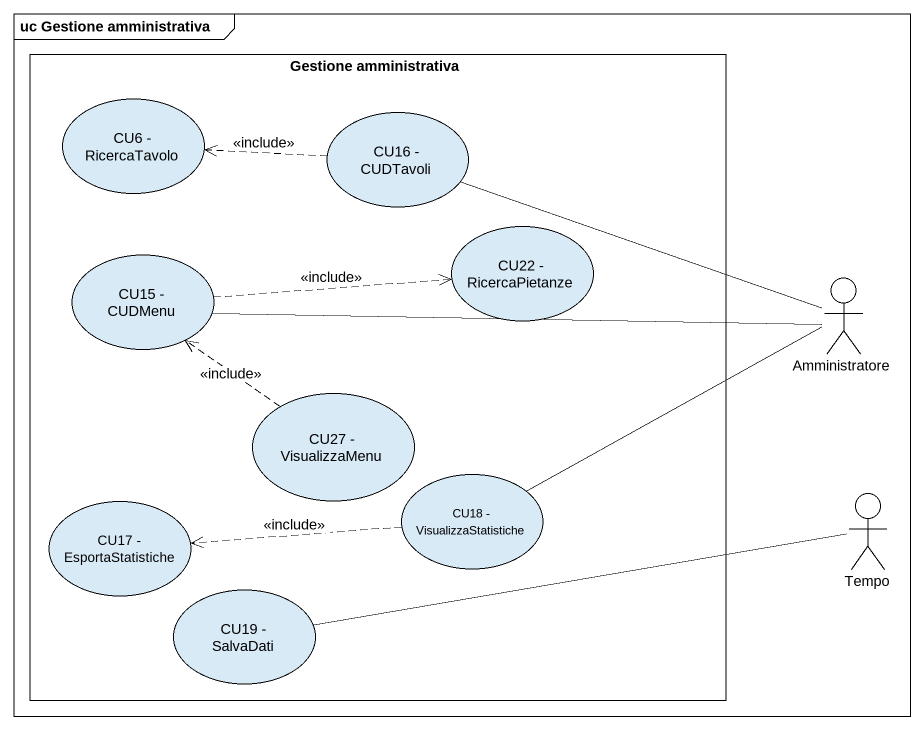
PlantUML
@startuml
mainframe uc Gestione amministrativa
rectangle "Gestione amministrativa" as Gestione_amministrativa {
  usecase "CU6 - RicercaTavolo" as CU6_RicercaTavolo
  usecase "CU16 - CUDTavoli" as CU16_CUDTavoli
  usecase "CU15 - CUDMenu" as CU15_CUDMenu
  usecase "CU22 - RicercaPietanze" as CU22_RicercaPietanze
  usecase "CU27 - VisualizzaMenu" as CU27_VisualizzaMenu
  usecase "CU17 - EsportaStatistiche" as CU17_EsportaStatistiche
  usecase "CU18 - VisualizzaStatistiche" as CU18_VisualizzaStatistiche
  usecase "CU19 - SalvaDati" as CU19_SalvaDati
}
actor Amministratore
actor Tempo
CU16_CUDTavoli .left.> CU6_RicercaTavolo : <<include>>
CU16_CUDTavoli -right- Amministratore
CU15_CUDMenu .right.> CU22_RicercaPietanze : <<include>>
CU15_CUDMenu -right- Amministratore
Amministratore -left- CU18_VisualizzaStatistiche
CU27_VisualizzaMenu .up.> CU15_CUDMenu : <<include>>
CU18_VisualizzaStatistiche .left.> CU17_EsportaStatistiche : <<include>>
Tempo -left- CU19_SalvaDati
@enduml
